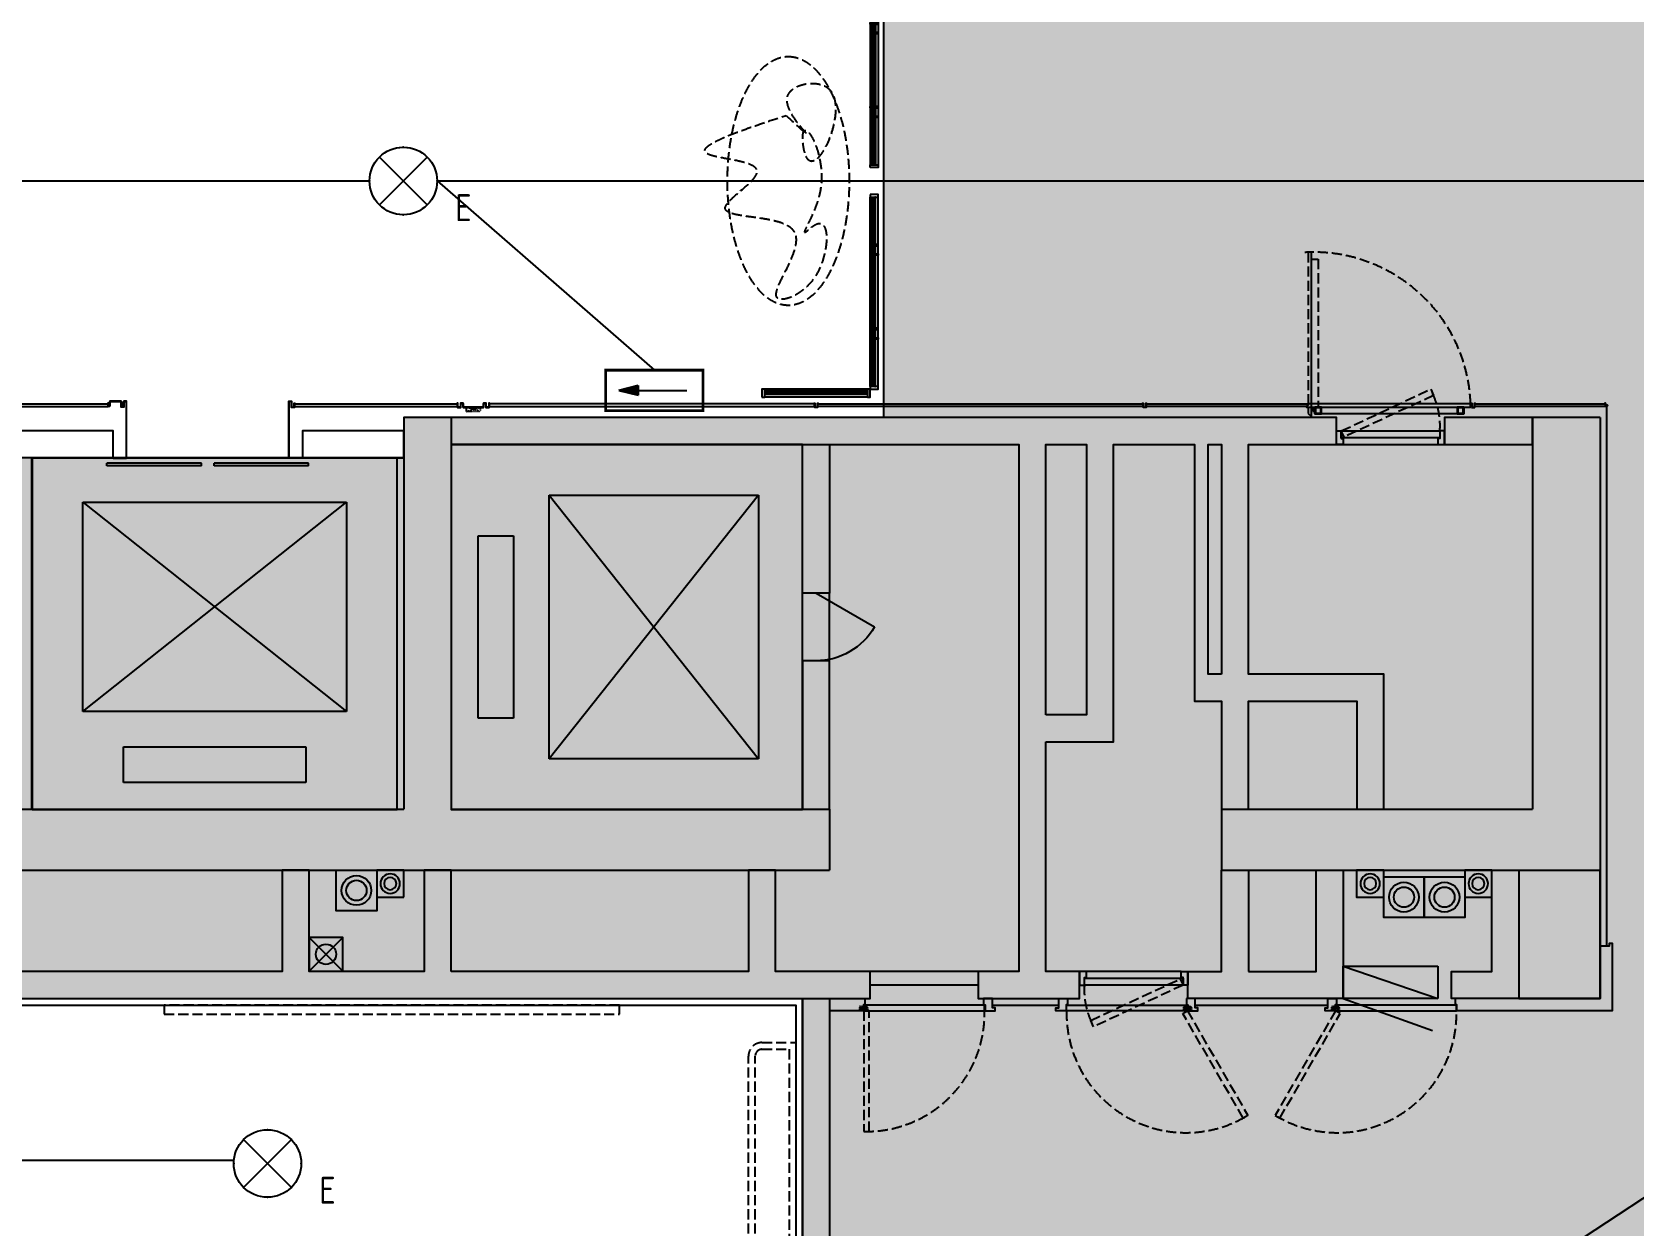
# Model space of a CAD drawing. Extents: x -284868 to 304789, y -137694 to 137894.
# Drawn here: x 138296 to 150146, y -105371 to -96536 of the extents above; entities that cross this region are included whole.
import ezdxf
from ezdxf.enums import TextEntityAlignment as Align

# ---------------------------------------------------------------- set-up
doc = ezdxf.new("R2010")
doc.units = 0
doc.set_wipeout_variables(frame=1)
doc.linetypes.add('DASH', pattern=[0.35, 0.25, -0.1])
doc.layers.get('0').update_dxf_attribs({"linetype": 'CONTINUOUS'})
for name, color, linetype in [('0-墙', 4, 'CONTINUOUS'), ('0-建筑柱体', 251, 'CONTINUOUS'), ('0-消防栓(给排水)', 9, 'CONTINUOUS'), ('0-电梯', 3, 'CONTINUOUS'), ('0-非设计区域', 251, 'CONTINUOUS'), ('DIM-应急', 1, 'CONTINUOUS'), ('EQUIP-应急', 3, 'CONTINUOUS'), ('EQUIP-照明', 3, 'CONTINUOUS'), ('P-完成面', 42, 'CONTINUOUS'), ('P-平面家具', 3, 'CONTINUOUS'), ('P-门扇', 6, 'CONTINUOUS'), ('WIRE-照明', 130, 'CONTINUOUS')]:
    doc.layers.add(name, color=color, linetype=linetype)
doc.styles.add('_TEL_ATTDEF', font='GBENOR', dxfattribs={"width": 0.8, "height": 3, "bigfont": 'GBCBIG'})
doc.styles.add('_TEL_DIM', font='SIMPLEX', dxfattribs={"width": 0.8, "height": 3.5, "bigfont": 'HZTXT'})
doc.linetypes.add('FENCELINE2', pattern='A,6.35,-2.54,[132,ltypeshp.shx,S=2.54,R=0,X=-2.54,Y=0],-2.54,25.4', length=36.83)

# ---------------------------------------------------------------- blocks, each defined once
blk = doc.blocks.new('213r5467')
for p, q in [((-90909, -260063), (-90909, -260326)), ((-89559, -260063), (-90909, -260063)), ((-89559, -260326), (-89559, -260063)), ((-90909, -260326), (-89559, -260326)), ((-91209, -260588), (-91209, -262138)), ((-89259, -260588), (-91209, -260588)), ((-91209, -260588), (-89259, -262138)), ((-91209, -262138), (-89259, -260588)), ((-89259, -262138), (-89259, -260588)), ((-91209, -262138), (-89259, -262138))]:
    blk.add_line(p, q)
blk.add_lwpolyline([(-88884, -262463), (-91584, -262463), (-91584, -259863), (-88884, -259863), (-88884, -262463)])
blk = doc.blocks.new('sgASGHHHH')
for points in [[(-102996, -917724), (-102996, -920624), (-102879, -920774), (-102646, -920624), (-102646, -917724)], [(-94646, -917724), (-94646, -920624), (-94146, -921074), (-94146, -917724)], [(-108646, -920624), (-109046, -921074), (-102996, -921074), (-102879, -920774), (-102996, -920624)], [(-102879, -920774), (-102996, -921074), (-99846, -921074), (-99846, -920624), (-102646, -920624)], [(-96946, -921074), (-94146, -921074), (-94646, -920624), (-96946, -920624)]]:
    blk.add_hatch(color=256).paths.add_polyline_path(points)
at = {"color": 4}
for p, q in [((-102996, -917724), (-102996, -920624)), ((-102646, -917724), (-102996, -917724)), ((-102646, -917724), (-102646, -920624)), ((-94646, -917724), (-94646, -920624)), ((-94146, -917724), (-94646, -917724)), ((-94146, -917724), (-94146, -921074)), ((-108646, -920624), (-102996, -920624)), ((-102646, -920624), (-99846, -920624)), ((-99846, -920624), (-99846, -921074)), ((-96946, -920624), (-94646, -920624)), ((-96946, -920624), (-96946, -921074)), ((-109046, -921074), (-102996, -921074)), ((-102996, -921074), (-99846, -921074)), ((-96946, -921074), (-94146, -921074))]:
    blk.add_line(p, q, dxfattribs=at)
blk = doc.blocks.new('A$C10332E08')
for p, q in [((250, 0), (0, 250)), ((250, 250), (0, 0))]:
    blk.add_line(p, q)
blk.add_lwpolyline([(0, 250), (250, 250), (250, 0), (0, 0)], close=True)
blk = doc.blocks.new('A$C2AC726D9')
blk.add_circle((16125, -36725), 75)
at = {"xscale": -1, "rotation": 90}
blk.add_blockref('A$C10332E08', (16250, -36600), dxfattribs=at)
blk = doc.blocks.new('A$C5B4E3DF6')
for p, q in [((0, 240), (-659, 477)), ((-700, 0), (-700, 240)), ((0, 0), (-700, 240)), ((-700, 240), (0, 240)), ((0, 240), (0, 0)), ((0, 0), (-700, 0))]:
    blk.add_line(p, q)
for points in [[(-700, 240), (-541, 498), (-398, 240)], [(-398, 240), (-239, 498), (-96, 240)], [(-700, 0), (-700, 240), (0, 0)]]:
    blk.add_solid(points)
blk = doc.blocks.new('A$C2E9C7AB1')
blk.add_lwpolyline([(-200, 0), (0, 0), (0, -200), (-200, -200)], close=True)
for radius in [72.3, 45.5]:
    blk.add_circle((-100, -100), radius)
blk = doc.blocks.new('A$C1A2309B7')
blk.add_lwpolyline([(-300, 0), (0, 0), (0, -300), (-300, -300)], close=True)
for radius in [110, 75]:
    blk.add_circle((-150, -150), radius)
blk = doc.blocks.new('A$C3F6147FC')
for p in [(5850, -3250), (13599, -3300), (13899, -3300)]:
    blk.add_blockref('A$C1A2309B7', p)
at = {"xscale": -1, "rotation": 270}
for p in [(6050, -3250), (13299, -3250), (14099, -3250)]:
    blk.add_blockref('A$C2E9C7AB1', p, dxfattribs=at)
at = {"rotation": 180}
blk.add_blockref('A$C5B4E3DF6', (13000, -3960), dxfattribs=at)
blk = doc.blocks.new('$DorLib2D$00000228')
at = {"color": 0}
blk.add_line((0.5, 0), (0, 0.866), dxfattribs=at)
blk.add_arc((0.5, 0), 1, 120, 180, dxfattribs=at)
blk = doc.blocks.new('$DORLIB2D$00000127')
at = {"color": 0}
for points in [[(-0.5333, 0.7949), (-0.5333, 0.6904)], [(-0.0333, 0.7949), (-0.5333, 0.7949)], [(-0.0333, 0.7949), (-0.0333, 0.6904)], [(0.5333, 0.7949), (0.0333, 0.7949)], [(0.0333, 0.7949), (0.0333, 0.6904)], [(0.5333, 0.7949), (0.5333, 0.6904)], [(-0.0333, 0.6904), (-0.5333, 0.6904)], [(0.5333, 0.6904), (0.0333, 0.6904)], [(0.5, 0.5), (-0.5, 0.5)]]:
    blk.add_lwpolyline(points, dxfattribs=at)
blk = doc.blocks.new('A$C611527F21')
h = blk.add_hatch(color=7)
h.dxf.hatch_style = 1
h.set_gradient(color1=(255, 255, 255), color2=(255, 255, 0), tint=1, name='CYLINDER')
h.paths.add_polyline_path([(1340, -405), (1340, -380), (1320, -380), (1320, -406), (1325, -410), (1335, -410)])
for points in [[(60, -375), (60, -405), (55, -405), (55, -400), (56, -400), (56, -404), (58, -404), (58, -373), (81, -373), (81, -419), (99, -419), (99, 0), (0, 0), (0, 1), (100, 1), (100, -420), (80, -420), (80, -375), (60, -375)], [(1438, -400), (1438, -404), (1436, -404), (1436, -384), (1424, -384), (1424, -419), (1342, -419), (1342, -378), (1319, -378), (1319, -419), (1302, -419), (1302, 0), (1400, 0), (1400, 1), (1300, 1), (1300, -420), (1320, -420), (1320, -380), (1340, -380), (1340, -420), (1425, -420), (1425, -385), (1435, -385), (1435, -405), (1440, -405), (1440, -400), (1438, -400)]]:
    blk.add_lwpolyline(points)
blk.add_lwpolyline([(1340, -405), (1340, -380), (1320, -380), (1320, -406), (1325, -410), (1335, -410)], close=True)
blk = doc.blocks.new('A$C6C5C068E')
h = blk.add_hatch()
h.set_pattern_fill('ANSI32', color=256, scale=0.2, style=0)
h.set_pattern_definition([(45, (506565838.6591, 131390591.2148), (-1.3470384181604, 1.3470384181604), []), (45, (506565839.5572, 131390591.2148), (-1.3470384181604, 1.3470384181604), [])])
h.paths.add_polyline_path([(11, 11), (-4, 11), (-4, 14), (0, 14), (0, 15), (-5, 15), (-5, 10), (10, 10), (10, -5), (15, -5), (15, 0), (14, 0), (14, -4), (11, -4)])
blk.add_lwpolyline([(11, 11), (-4, 11), (-4, 14), (0, 14), (0, 15), (-5, 15), (-5, 10), (10, 10), (10, -5), (15, -5), (15, 0), (14, 0), (14, -4), (11, -4)], close=True)
blk = doc.blocks.new('A$C7A304ED9')
at = {"linetype": 'DASH', "ltscale": 0.1}
for p, q in [((-50, 28), (50, -2)), ((50, 28), (-50, -2))]:
    blk.add_line(p, q, dxfattribs=at)
blk.add_lwpolyline([(120, -26), (120, -32), (115, -32), (115, -2), (95, -2), (95, -32), (75, -32), (75, -2), (-75, -2), (-75, -32), (-95, -32), (-95, -2), (-115, -2), (-115, -32), (-120, -32), (-120, -26), (-119, -26), (-119, -30), (-117, -30), (-117, 0), (-93, 0), (-93, -30), (-76, -30), (-76, 0), (76, 0), (76, -30), (93, -30), (93, 0), (116, 0), (116, -30), (118, -30), (118, -26), (120, -26)])
for points in [[(-50, -2), (50, -2), (50, 28), (-50, 28)], [(-60, -6), (60, -6), (60, -2), (-60, -2)]]:
    blk.add_lwpolyline(points, close=True, dxfattribs=at)
blk = doc.blocks.new('A$C4A657766')
h = blk.add_hatch()
h.set_pattern_fill('ANSI32', color=256, scale=0.2, style=0)
h.set_pattern_definition([(45, (-14.9999, -5), (-1.34704, 1.34704), []), (45, (-14.1019, -5), (-1.34704, 1.34704), [])])
h.paths.add_polyline_path([(-11, 26), (-11, -4), (-13, -4), (-13, 0), (-15, 0), (-15, -5), (-10, -5), (-10, 25), (10, 25), (10, -5), (15, -5), (15, 0), (13, 0), (13, -4), (11, -4), (11, 26)])
blk.add_lwpolyline([(-11, 26), (-11, -4), (-13, -4), (-13, 0), (-15, 0), (-15, -5), (-10, -5), (-10, 25), (10, 25), (10, -5), (15, -5), (15, 0), (13, 0), (13, -4), (11, -4), (11, 26), (-11, 26)])
blk = doc.blocks.new('A$C67A6433D')
at = {"linetype": 'DASH', "ltscale": 0.03}
blk.add_wipeout([(31, 0), (-28, 0), (-28, 26), (31, 26)], dxfattribs=at)
for p, q in [((-26, 20), (-23, 19)), ((-25, 13), (-19, 4)), ((-21, 19), (-9, 16)), ((-20, 2), (-20, 0)), ((-19, 13), (-12, 3)), ((-18, 11), (-7, 9)), ((-16, 8), (-6, 8)), ((-16, 3), (0, 3)), ((-13, 24), (-13, 26)), ((-12, 23), (-12, 25)), ((-12, 25), (0, 25)), ((-9, 16), (-9, 21)), ((-9, 12), (-9, 21)), ((-1, 4), (-8, 10)), ((-2, 19), (-4, 14)), ((0, 9), (-3, 12)), ((30, 26), (3, 26)), ((15, 25), (3, 25)), ((3, 9), (6, 12)), ((19, 3), (3, 3)), ((4, 4), (11, 10)), ((5, 19), (7, 14)), ((19, 8), (9, 8)), ((12, 12), (12, 21)), ((23, 19), (12, 16)), ((21, 11), (12, 10)), ((22, 13), (14, 3)), ((15, 23), (15, 25)), ((16, 24), (16, 26)), ((28, 13), (21, 4)), ((23, 2), (23, 0)), ((28, 20), (25, 19))]:
    blk.add_line(p, q, dxfattribs=at)
for points in [[(0, 10), (0, 26), (-28, 26), (-28, 0), (0, 0), (0, 3)], [(3, 10), (3, 26), (31, 26), (31, 0), (3, 0), (3, 3)]]:
    blk.add_lwpolyline(points, dxfattribs=at)
for points in [[(-13, 24), (-13, 24), (-26, 24, 0.414214), (-27, 23), (-27, 2, 0.414214), (-26, 2), (-20, 2)], [(-12, 23), (-25, 23, 0.414214), (-26, 23), (-26, 17)], [(-26, 14), (-26, 5, 0.414214), (-25, 4), (-19, 4)], [(15, 23), (28, 23, -0.414214), (28, 23), (28, 17)], [(16, 24), (16, 24), (28, 24, -0.414214), (29, 23), (29, 2, -0.414214), (28, 2), (23, 2)], [(28, 14), (28, 5, -0.414214), (28, 4), (21, 4)]]:
    blk.add_lwpolyline(points, format="xyb", dxfattribs=at)
for centre in [(-22, 15), (-5, 21), (2, 6), (8, 21), (25, 15)]:
    blk.add_circle(centre, 1.99, dxfattribs=at)
for centre, radius, start, end in [((-22, 15), 3.58, 338.8563, 221.961), ((-18, 14), 1.59, 158.8563, 216.0245), ((-16, 6), 3.58, 211.8213, 270), ((-5, 21), 3.58, 334.8452, 179.1262), ((-7, 12), 1.99, 178.2525, 238.2672), ((-2, 13), 1.99, 160.8929, 232.1139), ((2, 6), 3.58, 213.0316, 326.9684), ((2, 6), 3.58, 72.8656, 107.1344), ((8, 21), 3.58, 0.8738, 205.1548), ((5, 13), 1.99, 307.8861, 19.1071), ((10, 12), 1.99, 301.7328, 1.7475), ((12, 11), 1.59, 222.3386, 280.5758), ((19, 6), 3.58, 270, 328.1787), ((25, 15), 3.58, 318.039, 201.1437), ((20, 14), 1.59, 323.9755, 21.1437)]:
    blk.add_arc(centre, radius, start, end, dxfattribs=at)
blk = doc.blocks.new('A$C250F1CE2')
at = {"color": 251, "linetype": 'DASH', "ltscale": 300}
blk.add_lwpolyline([(35, 100), (697, 409), (718, 363), (56, 55)], close=True, dxfattribs=at)
for points in [[(0, 100), (35, 100), (35, 45), (50, 45), (50, 0), (0, 0), (0, 100)], [(800, 100), (765, 100), (765, 45), (750, 45), (750, 0), (800, 0), (800, 100)]]:
    blk.add_lwpolyline(points)
blk.add_lwpolyline([(35, 100), (765, 100), (765, 50), (35, 50)], close=True)
blk.add_arc((223, 139), 543, 355.8662, 27.0076, dxfattribs=at)
blk = doc.blocks.new('A$C8b6fb238')
at = {"layer": 'P-平面家具', "ltscale": 300}
for points in [[(0, 1440), (0, 1420), (60, 1420), (60, 1440)], [(0, 1060), (0, 1070), (20, 1070), (20, 1060)], [(60, 1060), (60, 1070), (40, 1070), (40, 1060)], [(0, 1000), (0, 990), (20, 990), (20, 1000)], [(60, 1000), (60, 990), (40, 990), (40, 1000)], [(0, 440), (0, 450), (20, 450), (20, 440)], [(0, 380), (0, 370), (20, 370), (20, 380)], [(60, 440), (60, 450), (40, 450), (40, 440)], [(60, 380), (60, 370), (40, 370), (40, 380)], [(-800, -60), (-780, -60), (-780, 0), (-800, 0)], [(-20, -60), (0, -60), (0, 0), (-20, 0)], [(0, 20), (0, 0), (60, 0), (60, 20)]]:
    blk.add_lwpolyline(points, close=True, dxfattribs=at)
at = {"layer": 'P-平面家具', "color": 8, "ltscale": 300}
for points in [[(0, 20), (0, 1420)], [(60, 20), (60, 1420)], [(-20, 0), (-780, 0)], [(-20, -60), (-780, -60)]]:
    blk.add_lwpolyline(points, dxfattribs=at)
at = {"layer": 'P-平面家具', "color": 6, "linetype": 'FENCELINE2', "ltscale": 3}
for points in [[(10, 20), (10, 1420)], [(-780, -10), (-20, -10)]]:
    blk.add_lwpolyline(points, dxfattribs=at)
at = {"layer": 'P-平面家具', "color": 5, "ltscale": 300}
for points in [[(25, 1420), (25, 20), (21, 20), (20, 21), (20, 1419), (21, 1420)], [(35, 1420), (35, 20), (39, 20), (40, 21), (40, 1419), (39, 1420)], [(-780, -25), (-20, -25), (-20, -21), (-21, -20), (-779, -20), (-780, -21)], [(-780, -35), (-20, -35), (-20, -39), (-21, -40), (-779, -40), (-780, -39)]]:
    blk.add_lwpolyline(points, close=True, dxfattribs=at)
blk = doc.blocks.new('$equip$00002852')
for p, q in [((0.354, 0.354), (-0.354, -0.354)), ((-0.354, 0.354), (0.354, -0.354))]:
    blk.add_line(p, q)
at = {"const_width": 0.02}
blk.add_lwpolyline([(0, 0.5, -1), (0, -0.5, -1), (0, 0.5, -0.60786)], format="xyb", dxfattribs=at)
blk.add_circle((0, 0), 0.5)
for p in [(0, 0.5), (-0.5, 0), (0.5, 0), (0, -0.5)]:
    blk.add_point(p)
at = {"color": 7, "style": '_TEL_DIM', "flags": 1}
for tag in ['A', 'REMARK']:
    blk.add_attdef(tag, text='', height=0.00002, dxfattribs=at).set_placement((0, 0), align=Align.MIDDLE_CENTER)
at = {"color": 7, "style": '_TEL_DIM'}
blk.add_attdef('$TEXT$', text='', height=0.4, dxfattribs=at).set_placement((0.887, -0.396), align=Align.MIDDLE_CENTER)
blk = doc.blocks.new('$equip$00002541')
blk.add_hatch(color=256).paths.add_polyline_path([(-0.24, 0.372), (-0.528, 0.3), (-0.24, 0.228)])
for p, q in [((-0.72, 0.6), (-0.72, 0)), ((0.72, 0.6), (-0.72, 0.6)), ((0.72, 0), (0.72, 0.6)), ((-0.24, 0.372), (-0.528, 0.3)), ((-0.528, 0.3), (-0.24, 0.228)), ((-0.24, 0.372), (-0.24, 0.228)), ((-0.72, 0), (0.72, 0))]:
    blk.add_line(p, q)
at = {"color": 7}
blk.add_line((-0.48, 0.3), (0.48, 0.3), dxfattribs=at)
at = {"const_width": 0.04}
blk.add_lwpolyline([(-0.72, 0.6), (-0.72, 0), (0.72, 0), (0.72, 0.6), (-0.72, 0.6), (-0.72, 0)], dxfattribs=at)
for p in [(0, 0.6), (-0.72, 0.3), (0.72, 0.3), (0, 0)]:
    blk.add_point(p)
at = {"color": 7, "style": '_TEL_DIM', "flags": 1}
blk.add_attdef('A', text='', height=0.00002, dxfattribs=at).set_placement((0, 0), align=Align.MIDDLE_CENTER)

msp = doc.modelspace()

# ---------------------------------------------------------------- linework, layer by layer
at = {"layer": '0-墙'}
for points in [[(145796, -101788), (146296, -101788), (146296, -99588), (146896, -99588), (146896, -101488), (147096, -101488), (147096, -102288), (147296, -102288), (147296, -101488), (148096, -101488), (148096, -102288), (148296, -102288), (148296, -101288), (147296, -101288), (147296, -99588), (147946, -99588), (147946, -99388), (141396, -99388), (141396, -99588), (145596, -99588), (145596, -103488), (145296, -103488), (145296, -103688), (146046, -103688), (146046, -103488), (145796, -103488), (145796, -101788)], [(138296, -99688), (138896, -99688), (138896, -99488), (137496, -99488), (137496, -99688), (138096, -99688), (138096, -102288), (138296, -102288), (138296, -99688)], [(145796, -101588), (145796, -99588), (146096, -99588), (146096, -101588), (145796, -101588)], [(134996, -103688), (144496, -103688), (144496, -103488), (143796, -103488), (143796, -102738), (143596, -102738), (143596, -103488), (141396, -103488)], [(141396, -103488), (141396, -102738), (141196, -102738), (141196, -103488), (140346, -103488), (140346, -102738), (140146, -102738), (140146, -103488), (138196, -103488)]]:
    msp.add_lwpolyline(points, dxfattribs=at)
for points in [[(148746, -99588), (149396, -99588), (149396, -99388), (148746, -99388)], [(141046, -99488), (140296, -99488), (140296, -99688), (141046, -99688)], [(143996, -100688), (143996, -99588), (144196, -99588), (144196, -100688)], [(147096, -101288), (146996, -101288), (146996, -99588), (147096, -99588)], [(143996, -101188), (143996, -102288), (144196, -102288), (144196, -101188)], [(147296, -103488), (147796, -103488), (147796, -102738), (147996, -102738), (147996, -103688), (146846, -103688), (146846, -103488), (147096, -103488), (147096, -102738), (147296, -102738)], [(149296, -102738), (149296, -103688), (148796, -103688), (148796, -103488), (149096, -103488), (149096, -102738)]]:
    msp.add_lwpolyline(points, close=True, dxfattribs=at)
at = {"layer": '0-墙', "ltscale": 3}
msp.add_lwpolyline([(143996, -106368), (143996, -103688), (144196, -103688), (144196, -106168), (147496, -106168), (147496, -106368), (143996, -106368)], dxfattribs=at)
at = {"layer": '0-墙', "color": 251}
for points in [[(138196, -103488), (138196, -102738), (138426, -102910), (140146, -102738)], [(141396, -103488), (141396, -102738), (141626, -102910), (143596, -102738)], [(147296, -103488), (147296, -102738), (147433, -102856), (147796, -102738)]]:
    msp.add_solid(points, dxfattribs=at)
at = {"layer": 'DIM-应急'}
msp.add_lwpolyline([(150728, -104831), (148296, -106429)], dxfattribs=at)
at = {"layer": 'P-完成面', "color": 251}
for p, q in [((147755, -99328), (147798, -99328)), ((147776, -99307), (147776, -99350))]:
    msp.add_line(p, q, dxfattribs=at)
at = {"layer": 'P-完成面'}
for points in [[(137438, -99288), (138860, -99288), (138860, -99294)], [(137438, -99288), (137438, -99308), (138860, -99308), (138860, -99288)], [(140238, -99288), (141445, -99288), (141445, -99294)], [(140238, -99288), (140238, -99308), (141445, -99308), (141445, -99288)], [(144085, -99288), (141678, -99288)], [(141678, -99288), (141678, -99308), (144085, -99308), (144085, -99288)], [(144108, -99288), (146515, -99288)], [(146515, -99288), (146515, -99308), (144108, -99308), (144108, -99288)], [(146538, -99288), (147741, -99288), (147725, -99308)], [(147725, -99308), (146538, -99308), (146538, -99288)], [(147744, -99288), (147725, -99312), (148938, -99312), (148938, -99288), (147744, -99288)], [(148968, -99288), (149935, -99288)], [(149935, -99288), (149935, -99308), (148968, -99308), (148968, -99288)], [(149946, -103298), (149946, -99300)], [(149296, -103688), (149896, -103688), (149896, -102738)], [(149896, -102738), (149896, -103689), (149296, -103689)], [(149896, -103298), (149966, -103298), (149966, -103278), (149986, -103278), (149986, -103778), (148836, -103778), (148836, -103735), (148826, -103735), (148826, -103688)], [(144456, -103688), (144456, -103735), (144446, -103735), (144446, -103778), (144196, -103778)], [(145336, -103688), (145336, -103735), (145346, -103735), (145346, -103778), (145421, -103778), (145421, -103758), (145401, -103758), (145401, -103688), (145336, -103688)], [(145401, -103738), (145891, -103738)], [(145956, -103688), (145956, -103735), (145946, -103735), (145946, -103778), (145871, -103778), (145871, -103758), (145891, -103758), (145891, -103688), (145956, -103688)]]:
    msp.add_lwpolyline(points, dxfattribs=at)
at = {"layer": 'P-完成面', "color": 251}
for points in [[(147786, -99312), (148888, -99312), (148888, -99362), (147786, -99362)], [(147786, -99362), (147836, -99362), (147836, -99312), (147786, -99312)], [(147791, -99357), (147831, -99357), (147831, -99317), (147791, -99317)], [(148838, -99362), (148888, -99362), (148888, -99312), (148838, -99312)], [(148843, -99357), (148883, -99357), (148883, -99317), (148843, -99317)]]:
    msp.add_lwpolyline(points, close=True, dxfattribs=at)
at = {"layer": 'P-完成面'}
msp.add_lwpolyline([(132381, -103723), (132366, -103723), (132366, -103738), (143946, -103738), (143946, -106118), (143046, -106118), (143046, -107568), (135748, -107568), (135748, -106119), (130247, -106119), (130247, -106469, -0.414239), (130147, -106569), (129767, -106569)], format="xyb", dxfattribs=at)
for points in [[(144449, -103738), (144449, -103778), (145343, -103778), (145343, -103738)], [(146843, -103738), (146843, -103778), (145949, -103778), (145949, -103738)], [(147939, -103738), (147939, -103778), (148833, -103778), (148833, -103738)]]:
    msp.add_lwpolyline(points, close=True, dxfattribs=at)
at = {"layer": 'P-完成面', "color": 251}
msp.add_circle((147776, -99328), 10, dxfattribs=at)
at = {"layer": 'P-平面家具', "linetype": 'DASH', "ltscale": 300}
msp.add_lwpolyline([(142643, -103738), (139273, -103738), (139273, -103804), (142643, -103804)], close=True, dxfattribs=at)
msp.add_lwpolyline([(143696, -104014), (143946, -104014), (143946, -105843), (143696, -105843, -0.414214), (143596, -105743), (143596, -104114, -0.414214)], format="xyb", close=True, dxfattribs=at)
at = {"layer": 'P-平面家具', "color": 251, "linetype": 'DASH', "ltscale": 300}
msp.add_lwpolyline([(143696, -104064), (143896, -104064), (143896, -105793), (143696, -105793, -0.414214), (143646, -105743), (143646, -104114, -0.414214)], format="xyb", close=True, dxfattribs=at)
at = {"layer": 'P-平面家具', "linetype": 'DASH', "ltscale": 300}
msp.add_ellipse((143891, -97638), major_axis=(0, 921), ratio=0.488779, dxfattribs=at)
at = {"layer": 'P-平面家具', "color": 251, "linetype": 'DASH', "ltscale": 300}
msp.add_open_spline([(143874, -97153), (143517, -97271), (142952, -97457), (143901, -97501), (143098, -97965), (144286, -97827), (143599, -98624), (144187, -98417), (144210, -97842), (143929, -98104), (144278, -97651), (143959, -97071), (144044, -97761), (144462, -96807), (143699, -96959), (144139, -97396), (143950, -97223), (143874, -97153)], degree=3, knots=[0, 0, 0, 0, 635.52138, 1007.151782, 1362.327801, 1908.770859, 2409.817054, 2714.48415, 3117.383101, 3203.626509, 3536.991495, 3967.911005, 4167.984854, 4712.669449, 5028.315326, 5331.075201, 5537.258796, 5537.258796, 5537.258796, 5537.258796], dxfattribs=at)
at = {"layer": 'P-门扇'}
for p, q in [((147946, -99588), (148746, -99588)), ((143996, -101188), (143996, -100688)), ((144196, -101188), (144196, -100688))]:
    msp.add_line(p, q, dxfattribs=at)
at = {"layer": 'P-门扇', "color": 251, "linetype": 'DASH', "ltscale": 300}
msp.add_lwpolyline([(147736, -99360), (147760, -99380), (147760, -98166), (147736, -98166), (147736, -99360)], dxfattribs=at)
msp.add_lwpolyline([(147760, -99318), (147760, -98216), (147810, -98216), (147810, -99318)], close=True, dxfattribs=at)
at = {"layer": 'P-门扇'}
for points in [[(145296, -103488), (144496, -103488)], [(146796, -103488), (146096, -103488)], [(145296, -103588), (144496, -103588)]]:
    msp.add_lwpolyline(points, dxfattribs=at)
at = {"layer": 'P-门扇', "color": 251, "linetype": 'DASH', "ltscale": 300}
msp.add_arc((147776, -99328), 1163, 1.9715, 93.1291, dxfattribs=at)
at = {"layer": 'WIRE-照明'}
for points in [[(141293, -97638), (150293, -97638), (150293, -94445), (149407, -94445)], [(135931, -97638), (140793, -97638)], [(141293, -97638), (142900, -99038)], [(137545, -104884), (139790, -104884)]]:
    msp.add_lwpolyline(points, dxfattribs=at)

# ---------------------------------------------------------------- block references
at = {"layer": '0-建筑柱体'}
msp.add_blockref('sgASGHHHH', (244042, 818336), dxfattribs=at)
at = {"layer": '0-消防栓(给排水)', "color": 0}
for name, p in [('A$C2AC726D9', (124346, -66636)), ('A$C3F6147FC', (134996, -99488))]:
    msp.add_blockref(name, p, dxfattribs=at)
at = {"layer": '0-电梯', "xscale": -1}
for p, rotation in [((-118467, -191173), 90), ((229881, -362152), 180)]:
    msp.add_blockref('213r5467', p, dxfattribs=dict(at, rotation=rotation))
at = {"layer": 'EQUIP-应急', "ltscale": 3}
ref = msp.add_blockref('$equip$00002852', (141043, -97638), dxfattribs=dict(at, xscale=500, yscale=500, zscale=500))
ref.add_attrib('$TEXT$', 'E', dxfattribs={"layer": '0', "color": 7, "height": 200, "style": '_TEL_ATTDEF'}).set_placement((141487, -97836), align=Align.MIDDLE_CENTER)
ref = msp.add_blockref('$equip$00002852', (140038, -104909), dxfattribs=dict(at, xscale=500, yscale=500, zscale=500))
ref.add_attrib('$TEXT$', 'E', dxfattribs={"layer": '0', "color": 7, "height": 200, "style": '_TEL_ATTDEF'}).set_placement((140482, -105107), align=Align.MIDDLE_CENTER)
at = {"layer": 'EQUIP-照明', "xscale": 500, "yscale": 500, "zscale": 500}
msp.add_blockref('$equip$00002541', (142900, -99338), dxfattribs=at)
at = {"layer": 'P-完成面', "rotation": 180}
for name, p in [('A$C611527F21', (140296, -99688)), ('A$C6C5C068E', (149946, -99288))]:
    msp.add_blockref(name, p, dxfattribs=at)
at = {"layer": 'P-完成面', "xscale": -1, "rotation": 180}
for name, p in [('A$C7A304ED9', (141561, -99315)), ('A$C4A657766', (144096, -99288)), ('A$C4A657766', (146526, -99288)), ('A$C4A657766', (148956, -99288))]:
    msp.add_blockref(name, p, dxfattribs=at)
at = {"layer": 'P-平面家具', "color": 1, "ltscale": 3, "xscale": -1, "rotation": 180}
msp.add_blockref('A$C8b6fb238', (144496, -96098), dxfattribs=at)
at = {"layer": 'P-平面家具', "color": 1, "ltscale": 3}
msp.add_blockref('A$C8b6fb238', (144496, -99178), dxfattribs=at)
at = {"layer": 'P-门扇'}
msp.add_blockref('A$C250F1CE2', (147946, -99588), dxfattribs=at)
at = {"layer": 'P-门扇', "xscale": 1400, "yscale": -200, "zscale": 1400}
msp.add_blockref('$DORLIB2D$00000127', (139596, -99588), dxfattribs=at)
at = {"layer": 'P-门扇', "xscale": 500, "yscale": -500, "zscale": 200, "rotation": 89.99999999993084}
msp.add_blockref('$DorLib2D$00000228', (144096, -100938), dxfattribs=at)

# ---------------------------------------------------------------- next in the draw order: block references
at = {"layer": 'P-完成面'}
for p in [(144446, -103773), (147936, -103773)]:
    msp.add_blockref('A$C67A6433D', p, dxfattribs=at)
at = {"layer": 'P-完成面', "extrusion": (0, 0, -1), "zscale": -1}
msp.add_blockref('A$C67A6433D', (-146846, -103773), dxfattribs=at)

# ---------------------------------------------------------------- next in the draw order: hatches: boundary and pattern name
at = {"layer": '0-非设计区域', "ltscale": 3}
h = msp.add_hatch(dxfattribs=at)
h.set_pattern_fill('ANGLE', color=256, scale=100)
h.set_pattern_definition([(0, (-290154.35, 278012.8), (0, 698.5), [508, -190.5]), (90, (-290154.35, 278012.8), (-698.5, 4e-14), [508, -190.5])])
h.paths.add_polyline_path([(135496, -67386), (135496, -75488), (133196, -75488), (133196, -94382), (134996, -94382), (134996, -95588), (144596, -95588), (144596, -99388), (141046, -99388), (141046, -99688), (134996, -99688), (134996, -103688), (143996, -103688), (143996, -106368), (149296, -106368), (149296, -117136), (150146, -117136), (150146, -118589), (161147, -118589), (161147, -65088), (150146, -65088), (150146, -67386), (148646, -67386), (148646, -65088), (136146, -65088), (136146, -67386)])

# ---------------------------------------------------------------- next in the draw order: linework, layer by layer
msp.add_lwpolyline([(144596, -95588), (144596, -99388), (141046, -99388), (141046, -99688), (134996, -99688), (134996, -103688), (143996, -103688), (143996, -106368), (149296, -106368), (149296, -117136), (150146, -117136), (150146, -118589), (161147, -118589), (161147, -65088)], dxfattribs=at)
at = {"layer": 'P-完成面'}
for points in [[(146836, -103688), (146836, -103735), (146846, -103735), (146846, -103778), (146921, -103778), (146921, -103758), (146901, -103758), (146901, -103688), (146836, -103688)], [(146901, -103738), (147881, -103738)], [(147946, -103688), (147946, -103735), (147936, -103735), (147936, -103778), (147861, -103778), (147861, -103758), (147881, -103758), (147881, -103688), (147946, -103688)]]:
    msp.add_lwpolyline(points, dxfattribs=at)
at = {"layer": 'P-门扇', "color": 251, "linetype": 'DASH', "ltscale": 300}
for points in [[(144489, -103778), (144449, -103778), (144449, -104672), (144489, -104672)], [(146809, -103798), (146843, -103778), (147290, -104553), (147256, -104573)], [(147974, -103798), (147939, -103778), (147492, -104553), (147527, -104573)]]:
    msp.add_lwpolyline(points, close=True, dxfattribs=at)
for centre, radius, start, end in [((144469, -103798), 874, 268.6891, 1.3109), ((146832, -103798), 883, 178.7017, 301.2983), ((147951, -103798), 883, 238.7017, 1.2983)]:
    msp.add_arc(centre, radius, start, end, dxfattribs=at)

# ---------------------------------------------------------------- next in the draw order: block references
at = {"layer": 'P-门扇', "rotation": 180}
msp.add_blockref('A$C250F1CE2', (146846, -103488), dxfattribs=at)

doc.saveas('drawing.dxf')
